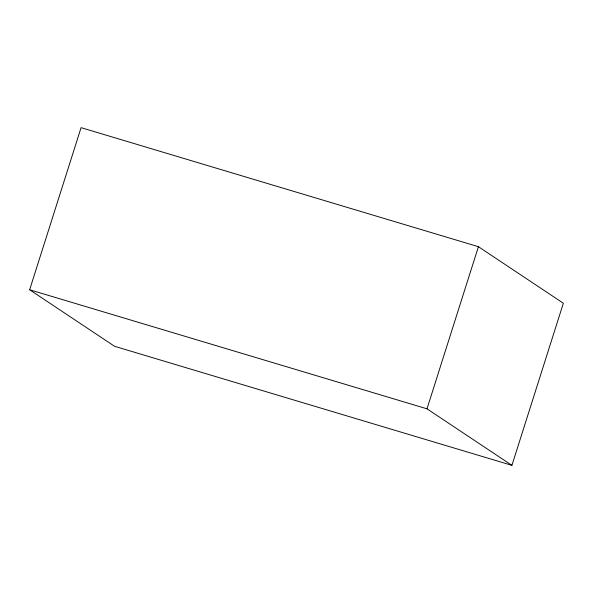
<?xml version="1.0" encoding="UTF-8"?>
<svg xmlns="http://www.w3.org/2000/svg" width="593" height="593" viewBox="0 0 593 593"><rect width="100%" height="100%" fill="white"/><g stroke="black" fill="none" stroke-linecap="round" stroke-linejoin="round"><path stroke-width="0.89" d="M29.65 289.762L81.078 127.651L478.425 246.703L563.35 303.238L511.922 465.349L114.575 346.297L29.65 289.762L426.997 408.814L511.922 465.349M426.997 408.814L478.425 246.703"/></g></svg>
